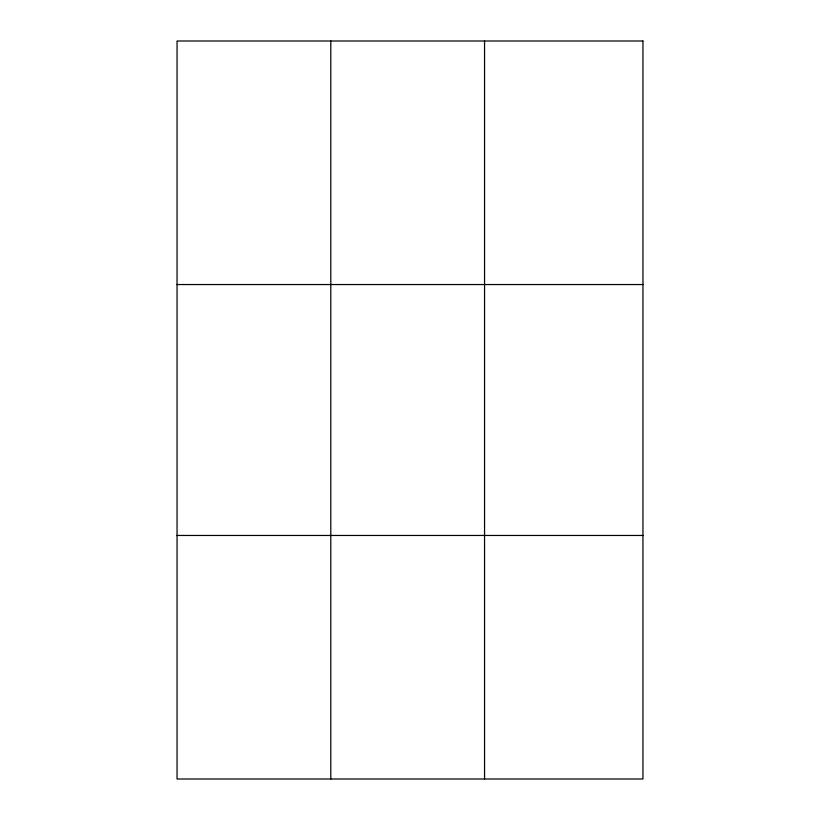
<?xml version="1.0" encoding="UTF-8"?>
<svg xmlns="http://www.w3.org/2000/svg" width="820" height="820" viewBox="0 0 820 820"><rect width="100%" height="100%" fill="white"/><g stroke="black" fill="none" stroke-linecap="round" stroke-linejoin="round"><path stroke-width="1.23" d="M330.798 779L330.798 41M484.548 779L484.548 41M177.048 284.54L642.952 284.54M177.048 535.46L642.952 535.46M642.952 41L642.952 779L177.048 779L177.048 41L642.952 41"/></g></svg>
